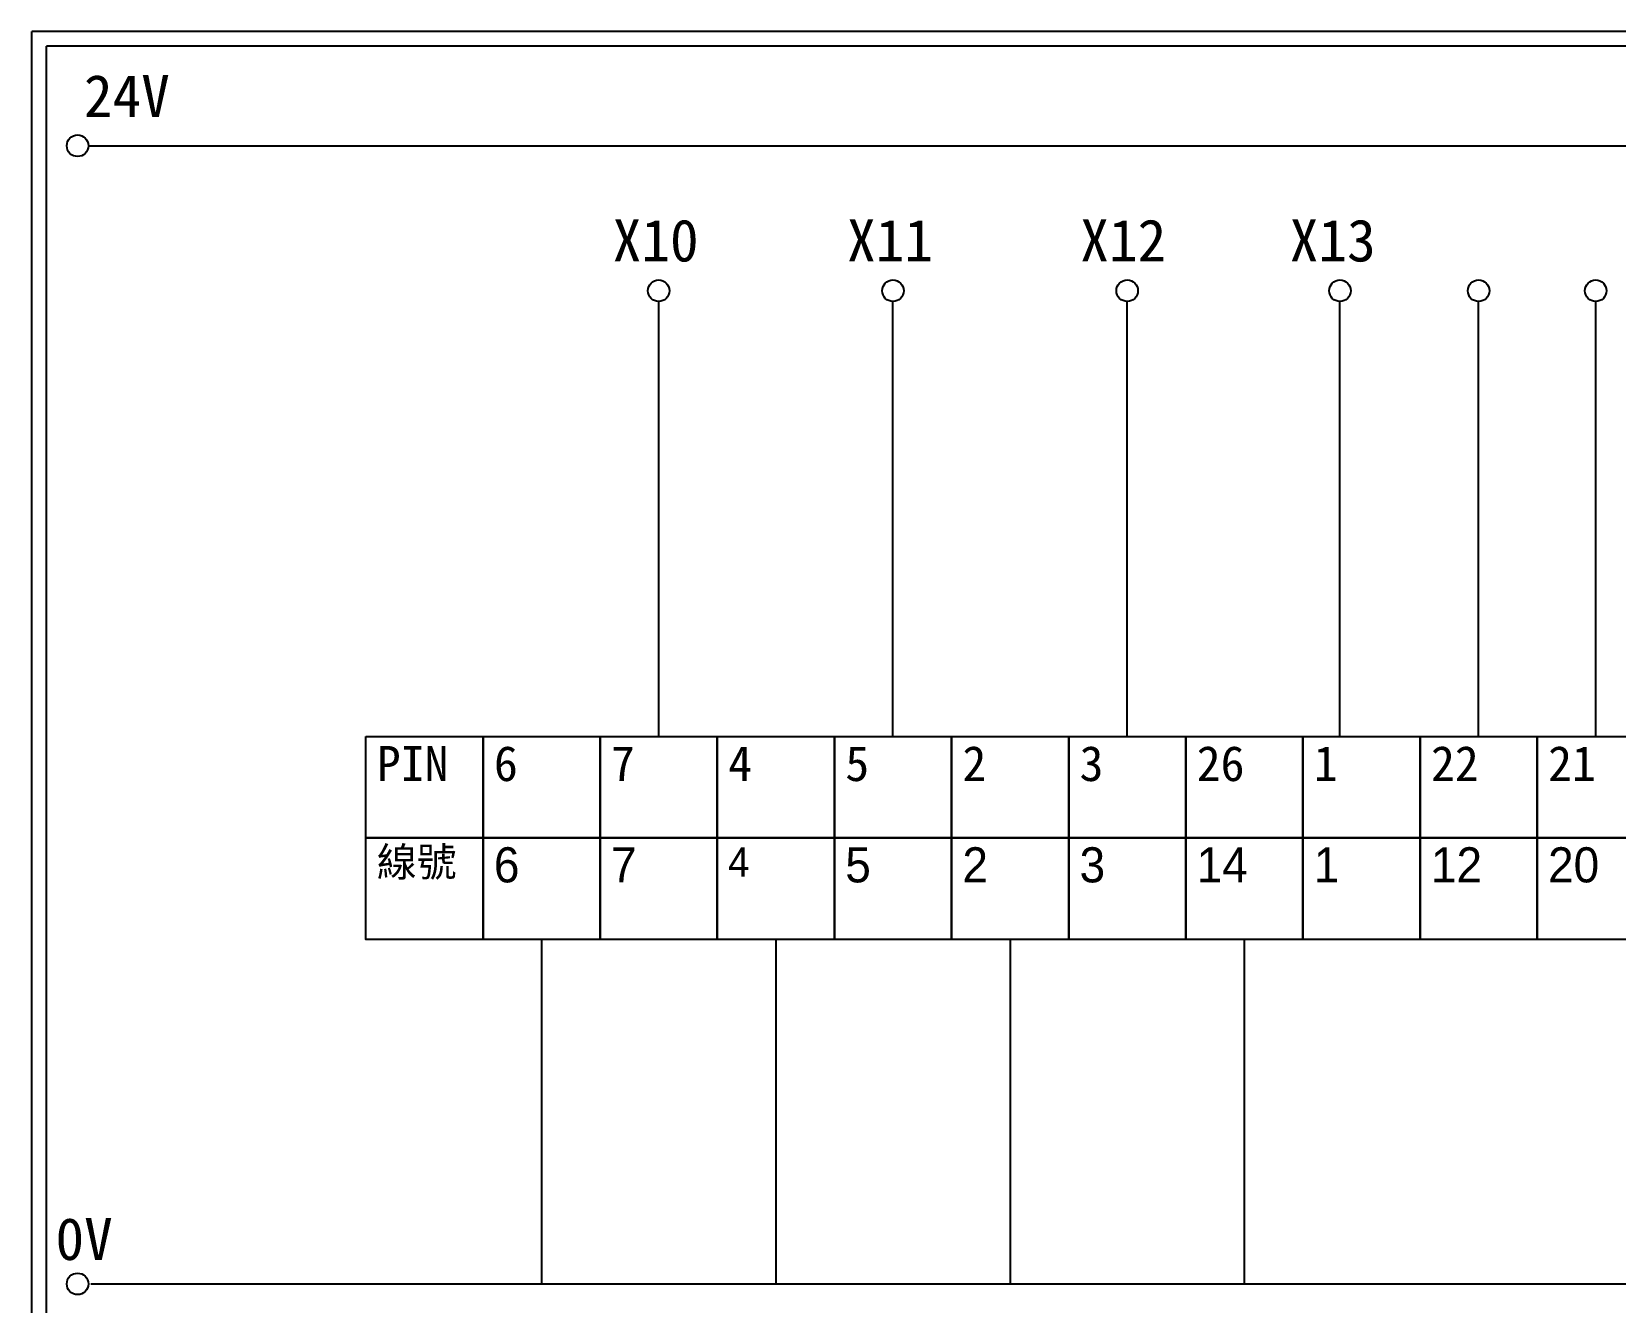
# Model space of a CAD drawing. Extents: x 627 to 914, y 3 to 207.
# Drawn here: x 627.2 to 762.5, y 98.4 to 207 of the extents above; entities that cross this region are included whole.
import ezdxf

# ---------------------------------------------------------------- set-up
doc = ezdxf.new("R2010")
doc.units = 0
doc.layers.get('0').update_dxf_attribs({"linetype": 'CONTINUOUS'})
doc.layers.add('圖框層', color=7, linetype='CONTINUOUS')
doc.layers.add('標尺寸層', color=3, linetype='CONTINUOUS')
doc.styles.add('STSL', font='kaiu.ttf')

msp = doc.modelspace()

# ---------------------------------------------------------------- linework, layer by layer
for p, q in [((680.78, 146.73), (680.78, 183.91)), ((700.8, 146.73), (700.8, 183.91)), ((720.82, 146.73), (720.82, 183.91)), ((739, 146.73), (739, 183.91)), ((750.85, 146.73), (750.85, 183.91)), ((760.86, 146.73), (760.86, 183.91))]:
    msp.add_line(p, q)
for points in [[(655.76, 146.73), (665.77, 146.73), (665.77, 138.07), (655.76, 138.07)], [(665.77, 146.73), (675.78, 146.73), (675.78, 138.07), (665.77, 138.07)], [(675.78, 146.73), (685.79, 146.73), (685.79, 138.07), (675.78, 138.07)], [(685.79, 146.73), (695.8, 146.73), (695.8, 138.07), (685.79, 138.07)], [(695.8, 146.73), (705.81, 146.73), (705.81, 138.07), (695.8, 138.07)], [(705.81, 146.73), (715.82, 146.73), (715.82, 138.07), (705.81, 138.07)], [(715.82, 146.73), (725.83, 146.73), (725.83, 138.07), (715.82, 138.07)], [(725.83, 146.73), (735.84, 146.73), (735.84, 138.07), (725.83, 138.07)], [(735.84, 146.73), (745.85, 146.73), (745.85, 138.07), (735.84, 138.07)], [(745.85, 146.73), (755.86, 146.73), (755.86, 138.07), (745.85, 138.07)], [(755.86, 146.73), (765.87, 146.73), (765.87, 138.07), (755.86, 138.07)], [(655.76, 138.07), (665.77, 138.07), (665.77, 129.4), (655.76, 129.4)], [(665.77, 138.07), (675.78, 138.07), (675.78, 129.4), (665.77, 129.4)], [(675.78, 138.07), (685.79, 138.07), (685.79, 129.4), (675.78, 129.4)], [(685.79, 138.07), (695.8, 138.07), (695.8, 129.4), (685.79, 129.4)], [(695.8, 138.07), (705.81, 138.07), (705.81, 129.4), (695.8, 129.4)], [(705.81, 138.07), (715.82, 138.07), (715.82, 129.4), (705.81, 129.4)], [(715.82, 138.07), (725.83, 138.07), (725.83, 129.4), (715.82, 129.4)], [(725.83, 138.07), (735.84, 138.07), (735.84, 129.4), (725.83, 129.4)], [(735.84, 138.07), (745.85, 138.07), (745.85, 129.4), (735.84, 129.4)], [(745.85, 138.07), (755.86, 138.07), (755.86, 129.4), (745.85, 129.4)], [(755.86, 138.07), (765.87, 138.07), (765.87, 129.4), (755.86, 129.4)]]:
    msp.add_lwpolyline(points, close=True)
at = {"layer": '圖框層', "color": 7}
for p, q in [((914.2, 206.97), (627.2, 206.97)), ((627.2, 3), (627.2, 206.97)), ((912.95, 205.72), (628.45, 205.72)), ((628.45, 4.25), (628.45, 205.72))]:
    msp.add_line(p, q, dxfattribs=at)
at = {"layer": '標尺寸層', "color": 7}
for p, q in [((632.04, 197.22), (909.63, 197.22)), ((632.25, 99.96), (910.12, 99.96))]:
    msp.add_line(p, q, dxfattribs=at)
at = {"layer": '標尺寸層'}
for p, q in [((670.77, 129.4), (670.77, 99.96)), ((690.79, 129.4), (690.79, 99.96)), ((710.81, 129.4), (710.81, 99.96)), ((730.83, 129.4), (730.83, 99.96))]:
    msp.add_line(p, q, dxfattribs=at)
at = {"layer": '標尺寸層', "color": 7}
for centre in [(631.12, 197.22), (680.78, 184.83), (700.8, 184.83), (720.82, 184.83), (739, 184.83), (750.85, 184.83), (760.86, 184.83), (631.12, 99.96)]:
    msp.add_circle(centre, 0.92, dxfattribs=at)

# ---------------------------------------------------------------- texts
at = {"width": 8.2913, "attachment_point": 1}
for s, insert, char_height in [('PIN', (656.69, 145.93), 3), ('6', (666.7, 145.93), 3), ('7', (676.71, 145.93), 3), ('4', (686.72, 145.93), 3), ('5', (696.73, 145.93), 3), ('2', (706.74, 145.93), 3), ('3', (716.75, 145.93), 3), ('26', (726.76, 145.93), 3), ('1', (736.77, 145.93), 3), ('22', (746.78, 145.93), 3), ('21', (756.79, 145.93), 3), ('{\\fPMingLiU|b0|i0|c136|p18;線號}', (656.69, 137.27), 2.5), ('{\\fPMingLiU|b0|i0|c136|p18;6}', (666.7, 137.27), 3), ('{\\fPMingLiU|b0|i0|c136|p18;7}', (676.71, 137.27), 3), ('{\\fPMingLiU|b0|i0|c136|p18;4}', (686.72, 137.27), 2.5), ('{\\fPMingLiU|b0|i0|c136|p18;5}', (696.73, 137.27), 3), ('{\\fPMingLiU|b0|i0|c136|p18;2}', (706.74, 137.27), 3), ('{\\fPMingLiU|b0|i0|c136|p18;3}', (716.75, 137.27), 3), ('{\\fPMingLiU|b0|i0|c136|p18;14}', (726.76, 137.27), 3), ('{\\fPMingLiU|b0|i0|c136|p18;1}', (736.77, 137.27), 3), ('{\\fPMingLiU|b0|i0|c136|p18;12}', (746.78, 137.27), 3), ('{\\fPMingLiU|b0|i0|c136|p18;20}', (756.79, 137.27), 3)]:
    msp.add_mtext(s, dxfattribs=dict(at, insert=insert, char_height=char_height))
at = {"layer": '圖框層', "color": 4, "style": 'STSL'}
for s, p in [('24V', (631.66, 199.68)), ('X10', (676.85, 187.33)), ('X11', (696.88, 187.33)), ('X12', (716.81, 187.33)), ('X13', (734.71, 187.33)), ('0V', (629.23, 102))]:
    msp.add_text(s, height=3.6, dxfattribs=at).set_placement(p)

doc.saveas('drawing.dxf')
